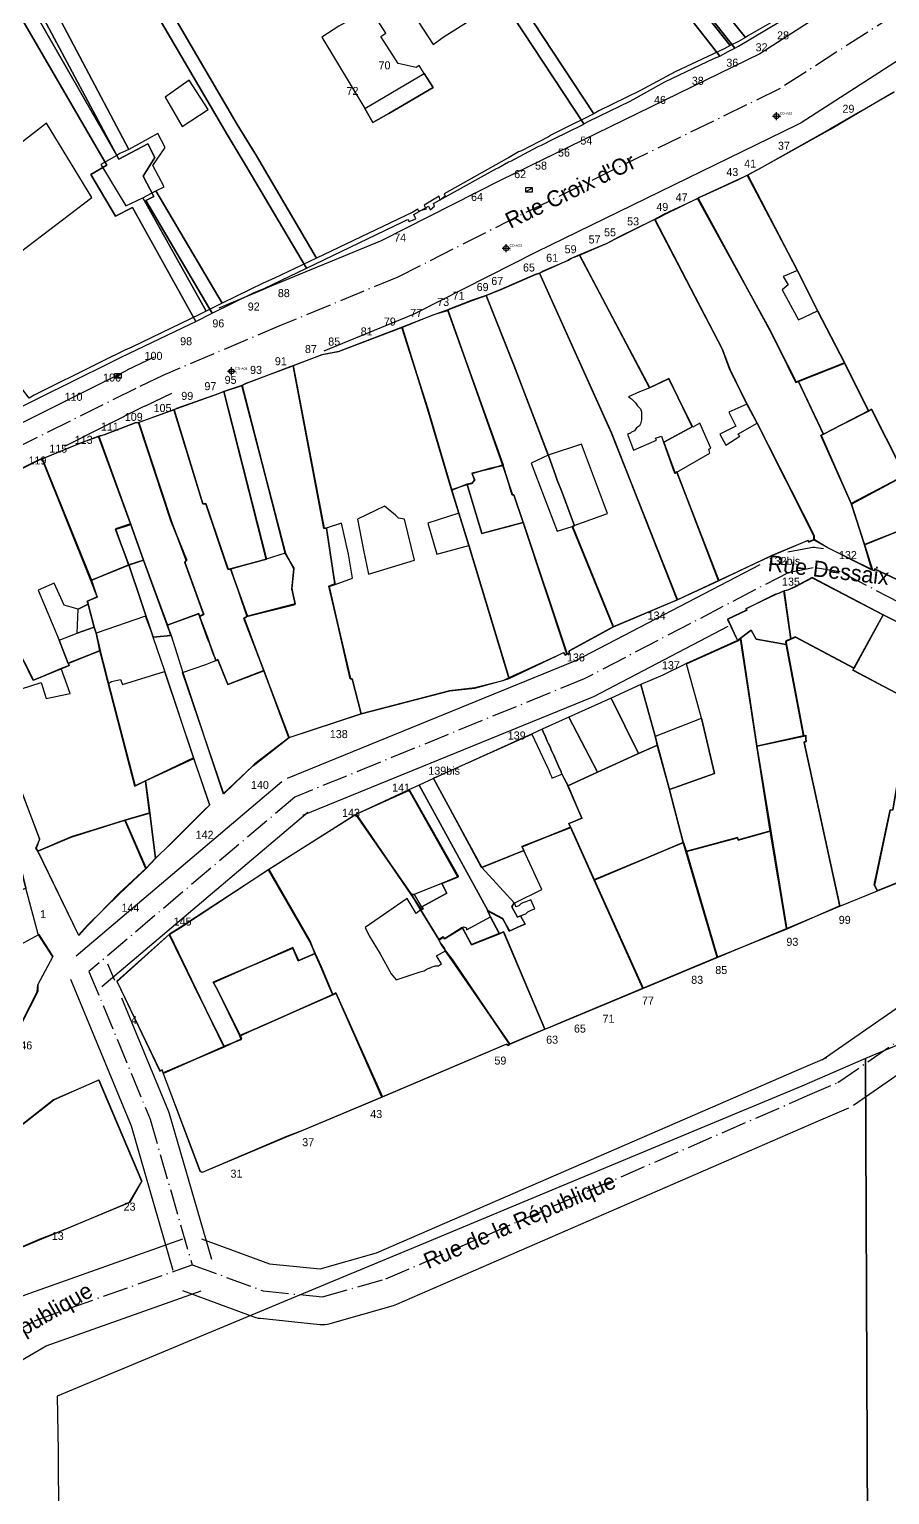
# Model space of a CAD drawing. Header units: metres. Extents: x 1927837 to 1928448, y 4266568 to 4267119.
# Drawn here: x 1928120.4 to 1928206.1, y 4266736.4 to 4266882.5 of the extents above; entities that cross this region are included whole.
import ezdxf
from ezdxf.enums import TextEntityAlignment as Align

# ---------------------------------------------------------------- set-up
doc = ezdxf.new("R2010")
doc.units = ezdxf.units.M
doc.linetypes.add('DASHDOT', pattern=[3.556, 2.54, -0.508, 0, -0.508])
for name, color, linetype in [('ASS_AVALOIR', 5, 'CONTINUOUS'), ('BAT_BATI', 8, 'CONTINUOUS'), ('CAD_LIMITE', 94, 'CONTINUOUS'), ('ECL_CANDELABRE', 2, 'CONTINUOUS'), ('TXT_ADRESSE', 8, 'CONTINUOUS'), ('TXT_VOIE', 7, 'CONTINUOUS'), ('VOI_AXE', 1, 'DASHDOT'), ('VOI_BORDURE', 7, 'CONTINUOUS')]:
    doc.layers.add(name, color=color, linetype=linetype)

# ---------------------------------------------------------------- blocks, each defined once
blk = doc.blocks.new('CANDELABRE')
for p, q in [((-0.4, 0), (0.4, 0)), ((0, -0.4), (0, 0.4))]:
    blk.add_line(p, q)
blk.add_circle((0, 0), 0.25)
for tag, p, height in [('NUMERO', (0.35, 0.15), 0.25), ('HAUTEUR', (0.35, -0.25), 0.2)]:
    blk.add_attdef(tag, p, '', height=height)
blk = doc.blocks.new('AVALOIR')
blk.add_line((-0.35, -0.2), (0.35, 0.2))
blk.add_lwpolyline([(-0.35, -0.2), (0.35, -0.2), (0.35, 0.2), (-0.35, 0.2)], close=True)

msp = doc.modelspace()

# ---------------------------------------------------------------- linework, layer by layer
at = {"layer": 'BAT_BATI'}
for points in [[(1928158.44, 4266901.75), (1928176.63, 4266874.11), (1928176.43, 4266874.02), (1928173.62, 4266872.62), (1928172.42, 4266872.02), (1928172.12, 4266871.82), (1928169.42, 4266870.42), (1928169.12, 4266870.32), (1928168.12, 4266869.72), (1928167.92, 4266869.62), (1928161.71, 4266866.12), (1928161.81, 4266865.92), (1928161.31, 4266865.52), (1928161.21, 4266865.92), (1928159.71, 4266865.02), (1928159.91, 4266864.62), (1928159.21, 4266864.42), (1928159.11, 4266864.62), (1928158.61, 4266864.32), (1928148.99, 4266859.73), (1928143, 4266869.94), (1928141.1, 4266873.05), (1928134.31, 4266884.66)], [(1928183.95, 4266888.82), (1928190.25, 4266880.91), (1928189.65, 4266880.61), (1928184.74, 4266878.31), (1928181.23, 4266876.41), (1928177.13, 4266874.41), (1928176.63, 4266874.11), (1928158.44, 4266901.75)], [(1928196.25, 4266884.3), (1928192.05, 4266881.91), (1928191.75, 4266881.71), (1928185.25, 4266889.82)], [(1928207.22, 4266838.96), (1928204.32, 4266844.67), (1928204.02, 4266844.47), (1928201.62, 4266849.27), (1928198.93, 4266854.48), (1928196.93, 4266858.48), (1928191.93, 4266868), (1928193.44, 4266868.79), (1928200.25, 4266872.59), (1928203.25, 4266874.39), (1928206.55, 4266876.29)]]:
    msp.add_lwpolyline(points, dxfattribs=at)
for points in [[(1928161.72, 4266881.84), (1928164.73, 4266883.73), (1928166.13, 4266884.63), (1928168.43, 4266886.13), (1928164.74, 4266891.54), (1928161.23, 4266888.94), (1928161.73, 4266888.24), (1928157.63, 4266885.64), (1928160.62, 4266881.03)], [(1928108.26, 4266862.07), (1928103.67, 4266867.88), (1928096.57, 4266874.89), (1928097.27, 4266875.39), (1928104.88, 4266880.39), (1928106.68, 4266881.59), (1928117.9, 4266889.18), (1928120.8, 4266884.37), (1928129.09, 4266869.96), (1928127.49, 4266869.06), (1928129.98, 4266864.95), (1928131.69, 4266865.75), (1928137.98, 4266854.44), (1928137.38, 4266854.14), (1928130.57, 4266850.84), (1928129.87, 4266850.54), (1928127.67, 4266849.44), (1928127.47, 4266849.34), (1928127.27, 4266849.24), (1928120.86, 4266846.05), (1928120.36, 4266845.75), (1928110.16, 4266859.17)], [(1928185.25, 4266889.82), (1928191.75, 4266881.71), (1928191.05, 4266881.31), (1928190.25, 4266880.91), (1928183.95, 4266888.82)], [(1928133.19, 4266872.15), (1928130.29, 4266870.56), (1928122.6, 4266885.07), (1928122.9, 4266885.17), (1928126.4, 4266886.67), (1928128.1, 4266887.37), (1928129.2, 4266887.47), (1928132.71, 4266887.77), (1928134.31, 4266884.66), (1928141.1, 4266873.05), (1928143, 4266869.94), (1928148.99, 4266859.73), (1928144.79, 4266857.73), (1928143.69, 4266857.23), (1928139.58, 4266855.24), (1928132.99, 4266866.45), (1928133.79, 4266866.85), (1928132.69, 4266868.95), (1928133.89, 4266870.75)], [(1928129.39, 4266870.16), (1928129.09, 4266869.96), (1928120.8, 4266884.37), (1928121.4, 4266884.57), (1928122.6, 4266885.07), (1928130.29, 4266870.56)], [(1928159.72, 4266878.13), (1928159.22, 4266878.93), (1928158.92, 4266878.73), (1928157.12, 4266879.14), (1928155.42, 4266881.84), (1928155.92, 4266882.14), (1928154.32, 4266884.64), (1928152.12, 4266883.34), (1928151.22, 4266882.84), (1928149.52, 4266881.75), (1928153.81, 4266874.64), (1928154.61, 4266873.24), (1928156.21, 4266874.13), (1928160.62, 4266876.73)], [(1928135.6, 4266872.85), (1928138.2, 4266874.55), (1928136.3, 4266877.46), (1928133.9, 4266875.76)], [(1928159.72, 4266878.13), (1928160.62, 4266876.73), (1928156.21, 4266874.13), (1928154.61, 4266873.24), (1928153.81, 4266874.64)], [(1928117.07, 4266858.76), (1928119.47, 4266860.36), (1928121.57, 4266861.96), (1928126.58, 4266865.76), (1928122.09, 4266873.17), (1928116.48, 4266868.87), (1928114.37, 4266867.17), (1928111.97, 4266865.27)], [(1928194.22, 4266852.48), (1928187.03, 4266865.7), (1928187.13, 4266865.8), (1928187.43, 4266865.9), (1928190.93, 4266867.5), (1928191.93, 4266868), (1928196.93, 4266858.48), (1928195.53, 4266857.88), (1928196.03, 4266857.08), (1928195.43, 4266856.58), (1928197.03, 4266853.58), (1928198.93, 4266854.48), (1928201.62, 4266849.27), (1928197.02, 4266847.47), (1928196.82, 4266847.38)], [(1928131.69, 4266865.75), (1928132.99, 4266866.45), (1928139.58, 4266855.24), (1928137.98, 4266854.44)], [(1928198.61, 4266832.06), (1928192.91, 4266843.28), (1928191.91, 4266845.18), (1928190.22, 4266848.58), (1928189.42, 4266850.68), (1928182.72, 4266863.6), (1928183.62, 4266864.1), (1928187.03, 4266865.7), (1928194.22, 4266852.48), (1928196.82, 4266847.38), (1928197.02, 4266847.47), (1928199.52, 4266842.17), (1928199.32, 4266842.07), (1928202.31, 4266835.26), (1928203.61, 4266831.16), (1928204.41, 4266828.65), (1928199.91, 4266830.86), (1928198.61, 4266831.66)], [(1928184.9, 4266838.38), (1928188.21, 4266840.28), (1928188.11, 4266840.68), (1928188.31, 4266840.78), (1928187.21, 4266843.28), (1928186.51, 4266842.88), (1928184.11, 4266847.69), (1928182.21, 4266846.79), (1928175.21, 4266860.01), (1928177.92, 4266861.2), (1928179.12, 4266861.8), (1928182.52, 4266863.5), (1928182.72, 4266863.6), (1928189.42, 4266850.68), (1928190.22, 4266848.58), (1928191.91, 4266845.18), (1928190.11, 4266844.38), (1928190.81, 4266842.98), (1928189.21, 4266842.18), (1928189.81, 4266841.08), (1928191.21, 4266841.98), (1928191.01, 4266842.18), (1928192.91, 4266843.28), (1928198.61, 4266832.06), (1928198.61, 4266831.66), (1928198.11, 4266831.46), (1928198.01, 4266831.56), (1928194.4, 4266830.06), (1928191.9, 4266828.87), (1928189.09, 4266827.57)], [(1928178.4, 4266842.29), (1928171.21, 4266858.21), (1928171.51, 4266858.41), (1928174.11, 4266859.51), (1928174.41, 4266859.71), (1928175.21, 4266860.01), (1928182.21, 4266846.79), (1928181.21, 4266846.39), (1928180.11, 4266845.89), (1928180.4, 4266845.69), (1928180.6, 4266845.49), (1928180.81, 4266845.29), (1928181.01, 4266844.99), (1928181.3, 4266844.69), (1928181.4, 4266844.39), (1928181.4, 4266844.09), (1928181.4, 4266843.59), (1928181.3, 4266843.19), (1928181.2, 4266842.99), (1928180.9, 4266842.79), (1928180.7, 4266842.49), (1928180.4, 4266842.39), (1928180.3, 4266842.29), (1928180, 4266842.19), (1928180.6, 4266840.59), (1928182.9, 4266841.58), (1928182.8, 4266841.78), (1928183.4, 4266841.98), (1928183.6, 4266841.38), (1928184.7, 4266838.28), (1928184.9, 4266838.38), (1928189.09, 4266827.57), (1928184.99, 4266825.67)], [(1928174.49, 4266832.98), (1928174.69, 4266833.08), (1928177.99, 4266834.28), (1928175.4, 4266841.19), (1928172.09, 4266840.09), (1928168.7, 4266849), (1928165.9, 4266856.01), (1928167.4, 4266856.61), (1928170.81, 4266858.11), (1928171.21, 4266858.21), (1928178.4, 4266842.29), (1928184.99, 4266825.67), (1928178.58, 4266822.97)], [(1928169.59, 4266833.39), (1928168.69, 4266836.09), (1928168.49, 4266836.09), (1928167.59, 4266839.1), (1928162.1, 4266854.51), (1928162.2, 4266854.61), (1928164.5, 4266855.51), (1928165.9, 4266856.01), (1928168.7, 4266849), (1928172.09, 4266840.09), (1928170.39, 4266839.29), (1928172.99, 4266832.49), (1928174.49, 4266832.98), (1928178.58, 4266822.97), (1928174.18, 4266820.58), (1928174.18, 4266820.28), (1928173.98, 4266820.28)], [(1928166.29, 4266838.7), (1928164.49, 4266838.3), (1928164.79, 4266837.6), (1928164.49, 4266837.3), (1928163.98, 4266837.2), (1928162.48, 4266836.6), (1928160.09, 4266844.71), (1928157.49, 4266852.82), (1928160.7, 4266854.11), (1928162.1, 4266854.51), (1928167.59, 4266839.1)], [(1928152.17, 4266830.2), (1928151.47, 4266833.31), (1928149.97, 4266832.81), (1928149.77, 4266832.81), (1928146.68, 4266849.02), (1928149.59, 4266850.12), (1928151.19, 4266850.42), (1928157.49, 4266852.82), (1928160.09, 4266844.71), (1928162.48, 4266836.6), (1928163.18, 4266834.3), (1928160.08, 4266833.3), (1928160.98, 4266830.2), (1928164.18, 4266831.09), (1928168.17, 4266817.88), (1928167.57, 4266817.58), (1928164.77, 4266816.88), (1928162.26, 4266816.58), (1928153.45, 4266814.29), (1928152.56, 4266817.79), (1928152.36, 4266817.79), (1928150.26, 4266827), (1928150.87, 4266827.2), (1928152.57, 4266827.8)], [(1928143.75, 4266818.6), (1928141.75, 4266823.81), (1928142.05, 4266824.01), (1928146.86, 4266825.2), (1928146.56, 4266826.81), (1928146.76, 4266828.81), (1928145.86, 4266830.31), (1928141.58, 4266847.03), (1928141.88, 4266847.23), (1928146.48, 4266848.92), (1928146.68, 4266849.02), (1928149.77, 4266832.81), (1928149.97, 4266832.81), (1928150.57, 4266828.8), (1928150.87, 4266827.2), (1928150.26, 4266827), (1928152.36, 4266817.79), (1928152.56, 4266817.79), (1928153.45, 4266814.29), (1928146.25, 4266811.9)], [(1928139.77, 4266846.43), (1928141.58, 4266847.03), (1928145.86, 4266830.31), (1928143.96, 4266829.71)], [(1928134.77, 4266844.63), (1928135.07, 4266844.73), (1928139.27, 4266846.23), (1928139.77, 4266846.43), (1928143.96, 4266829.71), (1928140.46, 4266828.71), (1928140.16, 4266828.71), (1928137.96, 4266835.22), (1928137.66, 4266835.22)], [(1928139.15, 4266819.71), (1928138.95, 4266819.61), (1928138.85, 4266819.91), (1928138.75, 4266820.21), (1928138.65, 4266820.51), (1928138.35, 4266821.31), (1928138.25, 4266821.61), (1928138.15, 4266821.91), (1928137.35, 4266824.01), (1928137.75, 4266824.21), (1928135.86, 4266829.42), (1928136.06, 4266829.62), (1928134.46, 4266833.52), (1928131.26, 4266843.33), (1928134.77, 4266844.63), (1928137.66, 4266835.22), (1928137.96, 4266835.22), (1928140.16, 4266828.71), (1928140.46, 4266828.71), (1928142.05, 4266824.01), (1928141.75, 4266823.81), (1928143.75, 4266818.6), (1928140.15, 4266817.2)], [(1928199.32, 4266842.07), (1928199.52, 4266842.17), (1928204.02, 4266844.47), (1928204.32, 4266844.67), (1928207.22, 4266838.96), (1928207.62, 4266838.06), (1928202.31, 4266835.26)], [(1928131.75, 4266829.62), (1928130.45, 4266833.23), (1928127.26, 4266841.94), (1928127.86, 4266842.14), (1928130.96, 4266843.33), (1928131.26, 4266843.33), (1928134.46, 4266833.52), (1928136.06, 4266829.62), (1928135.86, 4266829.42), (1928137.75, 4266824.21), (1928137.35, 4266824.01), (1928137.25, 4266824.31), (1928134.15, 4266823.12)], [(1928121.65, 4266839.74), (1928121.95, 4266839.84), (1928125.56, 4266841.34), (1928127.26, 4266841.94), (1928130.45, 4266833.23), (1928128.95, 4266832.73), (1928130.25, 4266829.12), (1928126.55, 4266827.63)], [(1928123.54, 4266818.82), (1928120.73, 4266817.62), (1928119.83, 4266819.53), (1928117.84, 4266823.43), (1928112.64, 4266835.54), (1928112.84, 4266835.65), (1928116.75, 4266837.34), (1928118.75, 4266838.34), (1928121.35, 4266839.64), (1928121.65, 4266839.74), (1928126.55, 4266827.63), (1928127.14, 4266825.92), (1928126.14, 4266825.52), (1928126.24, 4266825.22), (1928125.24, 4266824.73), (1928123.84, 4266825.13), (1928122.84, 4266827.33), (1928121.24, 4266826.63), (1928123.34, 4266821.62), (1928124.24, 4266819.32), (1928124.34, 4266819.12)], [(1928202.31, 4266835.26), (1928207.62, 4266838.06), (1928207.92, 4266838.16), (1928208.22, 4266837.56), (1928213.43, 4266840.05), (1928215.22, 4266836.15), (1928209.12, 4266833.35), (1928203.61, 4266831.16)], [(1928164.18, 4266831.09), (1928163.18, 4266834.3), (1928162.48, 4266836.6), (1928163.98, 4266837.2), (1928165.48, 4266832.29), (1928168.28, 4266832.99), (1928169.59, 4266833.39), (1928173.98, 4266820.28), (1928173.78, 4266820.18), (1928173.58, 4266820.38), (1928172.98, 4266820.08), (1928168.17, 4266817.88)], [(1928203.61, 4266831.16), (1928209.12, 4266833.35), (1928215.22, 4266836.15), (1928216.62, 4266836.75), (1928222.22, 4266824.83), (1928222.32, 4266824.53), (1928220.72, 4266823.93), (1928220.21, 4266821.23), (1928217.51, 4266822.54), (1928214.31, 4266824.04), (1928211.41, 4266825.54), (1928204.61, 4266828.75), (1928204.61, 4266828.55), (1928204.41, 4266828.65)], [(1928158.77, 4266829.6), (1928157.78, 4266833.7), (1928157.18, 4266833.8), (1928156.88, 4266834.1), (1928155.78, 4266835), (1928153.07, 4266833.71), (1928153.67, 4266830.6), (1928154.17, 4266828.2)], [(1928126.84, 4266822.92), (1928126.24, 4266825.22), (1928126.14, 4266825.52), (1928127.14, 4266825.92), (1928126.55, 4266827.63), (1928130.25, 4266829.12), (1928131.75, 4266829.62), (1928134.15, 4266823.12), (1928134.45, 4266822.11), (1928132.75, 4266821.92), (1928131.95, 4266824.02), (1928127.04, 4266822.32)], [(1928196.7, 4266821.96), (1928196.29, 4266821.76), (1928195.6, 4266826.56), (1928196, 4266826.66), (1928196.7, 4266826.96), (1928198.4, 4266827.86), (1928205.5, 4266824.15), (1928202.6, 4266818.85)], [(1928191.29, 4266821.76), (1928190.99, 4266821.56), (1928189.99, 4266823.76), (1928191.89, 4266824.66), (1928191.79, 4266824.76), (1928194.8, 4266826.26), (1928195.2, 4266826.36), (1928195.6, 4266826.56), (1928196.29, 4266821.76), (1928195.79, 4266821.56), (1928197.59, 4266812.05), (1928192.88, 4266811.05)], [(1928125.14, 4266822.32), (1928125.24, 4266824.73), (1928126.24, 4266825.22), (1928126.84, 4266822.92)], [(1928213.01, 4266820.44), (1928211.6, 4266812.63), (1928208.8, 4266813.14), (1928209.8, 4266814.74), (1928202.5, 4266818.65), (1928202.6, 4266818.85), (1928205.5, 4266824.15)], [(1928124.24, 4266819.32), (1928123.34, 4266821.62), (1928125.14, 4266822.32), (1928126.84, 4266822.92), (1928127.04, 4266822.32), (1928127.44, 4266820.62)], [(1928121.02, 4266800.91), (1928121.42, 4266801.81), (1928117.62, 4266811.72), (1928115.73, 4266815.73), (1928116.33, 4266816.13), (1928116.53, 4266815.73), (1928117.53, 4266816.13), (1928121.53, 4266817.42), (1928122.03, 4266815.82), (1928124.43, 4266816.32), (1928123.54, 4266818.82), (1928124.34, 4266819.12), (1928124.24, 4266819.32), (1928127.44, 4266820.62), (1928127.74, 4266819.42), (1928128.24, 4266817.32), (1928130.93, 4266807.11), (1928131.93, 4266807.61), (1928132.33, 4266804.4), (1928129.93, 4266803.7), (1928124.52, 4266802.01), (1928121.22, 4266800.61)], [(1928185.57, 4266801.45), (1928184.17, 4266806.76), (1928188.68, 4266808.35), (1928187.38, 4266813.86), (1928185.88, 4266819.26), (1928190.99, 4266821.56), (1928191.29, 4266821.76), (1928192.88, 4266811.05), (1928194.28, 4266802.64), (1928191.07, 4266801.74), (1928190.97, 4266801.94), (1928185.87, 4266800.55)], [(1928135.64, 4266818.41), (1928137.95, 4266819.21), (1928138.95, 4266819.61), (1928139.15, 4266819.71), (1928140.15, 4266817.2), (1928143.75, 4266818.6), (1928146.25, 4266811.9), (1928142.84, 4266809.3), (1928142.64, 4266809.1), (1928139.74, 4266806.3)], [(1928128.24, 4266817.32), (1928128.54, 4266817.52), (1928129.44, 4266817.72), (1928129.64, 4266817.21), (1928133.84, 4266818.51), (1928136.74, 4266809.9), (1928131.93, 4266807.61), (1928130.93, 4266807.11)], [(1928184.17, 4266806.76), (1928182.97, 4266811.16), (1928182.78, 4266812.06), (1928187.38, 4266813.86), (1928188.68, 4266808.35)], [(1928209.08, 4266798.33), (1928204.88, 4266796.63), (1928204.58, 4266797.23), (1928206.19, 4266804.73), (1928206.49, 4266804.73), (1928207.8, 4266812.34), (1928208.3, 4266813.24), (1928208.8, 4266813.14), (1928211.6, 4266812.63)], [(1928170.47, 4266812.27), (1928172.06, 4266808.87), (1928172.16, 4266808.67), (1928172.26, 4266808.37), (1928172.36, 4266808.17), (1928172.46, 4266807.97), (1928172.46, 4266807.87), (1928173.46, 4266808.27), (1928174.06, 4266807.17), (1928175.46, 4266803.86), (1928174.46, 4266803.46), (1928174.16, 4266803.36), (1928174.36, 4266802.96), (1928169.45, 4266801.06), (1928169.65, 4266800.66), (1928165.45, 4266798.97), (1928160.65, 4266807.88)], [(1928194.28, 4266802.64), (1928192.88, 4266811.05), (1928197.59, 4266812.05), (1928197.79, 4266812.15), (1928197.79, 4266811.55), (1928197.59, 4266811.45), (1928201.17, 4266795.13), (1928195.87, 4266792.83)], [(1928131.93, 4266807.61), (1928136.74, 4266809.9), (1928138.33, 4266805.2), (1928137.83, 4266804.7), (1928134.43, 4266801.3), (1928132.93, 4266799.9), (1928132.02, 4266798.9), (1928129.93, 4266803.7), (1928132.33, 4266804.4)], [(1928152.94, 4266804.28), (1928158.25, 4266806.68), (1928163.15, 4266798.07), (1928161.44, 4266797.37), (1928158.74, 4266796.27), (1928158.44, 4266796.27)], [(1928121.22, 4266800.61), (1928124.52, 4266802.01), (1928129.93, 4266803.7), (1928132.02, 4266798.9), (1928129.32, 4266796.4), (1928126.21, 4266793.2), (1928125.31, 4266792.2)], [(1928168.23, 4266781.35), (1928168.13, 4266781.25), (1928167.93, 4266781.35), (1928155.52, 4266776.06), (1928150.93, 4266786.47), (1928150.63, 4266786.27), (1928150.23, 4266787.17), (1928149.43, 4266789.08), (1928148.83, 4266790.38), (1928148.33, 4266791.68), (1928144.23, 4266798.79), (1928152.94, 4266804.28), (1928158.44, 4266796.27), (1928159.44, 4266794.77), (1928158.94, 4266794.37), (1928158.04, 4266795.87), (1928153.83, 4266792.97), (1928154.23, 4266792.17), (1928155.33, 4266790.37), (1928156.43, 4266788.37), (1928156.93, 4266787.77), (1928157.23, 4266787.87), (1928157.53, 4266787.97), (1928157.83, 4266788.07), (1928158.13, 4266788.17), (1928158.43, 4266788.27), (1928158.73, 4266788.37), (1928159.03, 4266788.47), (1928159.33, 4266788.57), (1928159.73, 4266788.66), (1928160.04, 4266788.86), (1928160.34, 4266788.96), (1928160.54, 4266789.06), (1928160.84, 4266789.16), (1928161.14, 4266789.16), (1928161.44, 4266789.36), (1928160.94, 4266790.16), (1928161.84, 4266790.66), (1928162.54, 4266789.76)], [(1928167.65, 4266792.56), (1928167.24, 4266792.36), (1928166.35, 4266794.06), (1928166.05, 4266794.66), (1928167.55, 4266793.86), (1928168.25, 4266792.66), (1928169.35, 4266793.16), (1928169.75, 4266793.36), (1928169.35, 4266794.16), (1928169.55, 4266794.26), (1928169.85, 4266794.36), (1928170.05, 4266794.56), (1928170.25, 4266794.66), (1928170.45, 4266794.76), (1928170.75, 4266794.86), (1928170.35, 4266795.76), (1928169.85, 4266795.56), (1928169.55, 4266795.46), (1928169.35, 4266795.36), (1928169.15, 4266795.16), (1928168.85, 4266795.06), (1928168.75, 4266795.46), (1928171.45, 4266796.76), (1928169.65, 4266800.66), (1928169.45, 4266801.06), (1928174.36, 4266802.96), (1928176.66, 4266797.76), (1928181.55, 4266786.94), (1928173.44, 4266783.55), (1928172.04, 4266782.95), (1928171.74, 4266782.85)], [(1928176.66, 4266797.76), (1928185.57, 4266801.45), (1928185.87, 4266800.55), (1928188.96, 4266790.04), (1928181.55, 4266786.94)], [(1928185.87, 4266800.55), (1928190.97, 4266801.94), (1928191.07, 4266801.74), (1928194.28, 4266802.64), (1928195.87, 4266792.83), (1928188.96, 4266790.04)], [(1928110.28, 4266772.5), (1928109.08, 4266775.7), (1928108.78, 4266775.6), (1928107.49, 4266779.21), (1928104.38, 4266777.71), (1928096.48, 4266784.52), (1928096.78, 4266784.72), (1928101.79, 4266790.12), (1928104.9, 4266792.02), (1928109.8, 4266794.92), (1928114.01, 4266797.21), (1928119.22, 4266800.21), (1928120.01, 4266796.91), (1928116.91, 4266795.51), (1928119.11, 4266791.1), (1928121.31, 4266792.3), (1928122.71, 4266790.1), (1928121.2, 4266787.3), (1928121.2, 4266786.6), (1928114.79, 4266774.1), (1928110.58, 4266772.6)], [(1928137.42, 4266785.88), (1928134.32, 4266792.29), (1928135.42, 4266792.99), (1928144.23, 4266798.79), (1928148.33, 4266791.68), (1928148.83, 4266790.38), (1928147.23, 4266789.68), (1928146.63, 4266790.98), (1928138.72, 4266787.48), (1928139.12, 4266786.78), (1928141.41, 4266782.18), (1928141.51, 4266781.88), (1928139.81, 4266781.08)], [(1928158.44, 4266796.27), (1928158.74, 4266796.27), (1928159.44, 4266795.07), (1928159.64, 4266794.87), (1928159.44, 4266794.77)], [(1928162.54, 4266789.76), (1928161.84, 4266790.66), (1928161.74, 4266790.96), (1928161.34, 4266791.47), (1928161.24, 4266791.67), (1928161.24, 4266791.77), (1928161.64, 4266792.06), (1928161.74, 4266791.86), (1928163.54, 4266792.96), (1928164.44, 4266791.26), (1928167.24, 4266792.36), (1928167.65, 4266792.56), (1928171.74, 4266782.85), (1928168.23, 4266781.35)], [(1928164.44, 4266791.26), (1928163.54, 4266792.96), (1928163.64, 4266793.06), (1928163.94, 4266792.96), (1928163.94, 4266792.76), (1928166.35, 4266794.06), (1928167.24, 4266792.36)], [(1928137.42, 4266785.88), (1928139.81, 4266781.08), (1928133.71, 4266778.48), (1928133.61, 4266778.78), (1928133.41, 4266778.68), (1928129.11, 4266787.59), (1928134.32, 4266792.29)], [(1928147.61, 4266772.76), (1928146.01, 4266772.16), (1928137.6, 4266768.57), (1928137.4, 4266768.67), (1928133.71, 4266778.48), (1928139.81, 4266781.08), (1928141.51, 4266781.88), (1928141.41, 4266782.18), (1928141.61, 4266782.28), (1928143.32, 4266783.08), (1928150.63, 4266786.27), (1928150.93, 4266786.47), (1928155.52, 4266776.06)], [(1928123.18, 4266762.58), (1928121.58, 4266761.98), (1928111.07, 4266757.49), (1928110.97, 4266757.59), (1928107.57, 4266763.79), (1928115.48, 4266770.09), (1928122.79, 4266775.79), (1928127.3, 4266777.79), (1928131.59, 4266767.68), (1928130.39, 4266765.57)]]:
    msp.add_lwpolyline(points, close=True, dxfattribs=at)
at = {"layer": 'CAD_LIMITE'}
for points in [[(1928166.84, 4266915.82), (1928164.39, 4266913.27), (1928164.58, 4266912.96), (1928169.22, 4266907.45), (1928173.45, 4266902.28), (1928176.97, 4266898.03), (1928178.01, 4266896.64), (1928182.64, 4266890.91), (1928184.28, 4266888.8), (1928190.69, 4266880.67), (1928191.07, 4266880.87), (1928195.25, 4266883.35), (1928196.16, 4266883.87), (1928198.89, 4266885.46), (1928202.39, 4266887.49), (1928203.05, 4266887.89), (1928205.31, 4266889.18), (1928206.16, 4266889.61)], [(1928156.25, 4266902.55), (1928157.42, 4266900.78), (1928175.66, 4266873.1), (1928176.14, 4266873.37), (1928180.25, 4266875.39), (1928183.73, 4266877.29), (1928188.68, 4266879.65), (1928189.19, 4266879.86), (1928182.98, 4266887.83), (1928181.36, 4266890.01), (1928176.68, 4266895.82), (1928174.06, 4266899.13), (1928168.02, 4266906.67), (1928169.22, 4266907.45), (1928164.58, 4266912.96), (1928161.84, 4266909.57), (1928156.25, 4266902.55)], [(1928190.69, 4266880.67), (1928184.28, 4266888.8), (1928182.64, 4266890.91), (1928178.01, 4266896.64), (1928176.97, 4266898.03), (1928173.45, 4266902.28), (1928169.22, 4266907.45), (1928168.02, 4266906.67), (1928174.06, 4266899.13), (1928176.68, 4266895.82), (1928181.36, 4266890.01), (1928182.98, 4266887.83), (1928189.19, 4266879.86), (1928190.04, 4266880.32), (1928190.69, 4266880.67)], [(1928133.3, 4266883.61), (1928140.1, 4266872.04), (1928141.97, 4266868.91), (1928147.99, 4266858.74), (1928157.6, 4266863.34), (1928158.07, 4266863.58), (1928158.23, 4266863.37), (1928158.9, 4266863.65), (1928158.69, 4266864.08), (1928160.16, 4266864.92), (1928160.31, 4266864.54), (1928160.77, 4266864.9), (1928160.66, 4266865.16), (1928166.93, 4266868.66), (1928167.1, 4266868.72), (1928168.13, 4266869.32), (1928168.38, 4266869.4), (1928171.09, 4266870.84), (1928171.41, 4266870.98), (1928172.66, 4266871.62), (1928175.45, 4266872.99), (1928175.66, 4266873.1), (1928157.42, 4266900.78)], [(1928102.7, 4266866.87), (1928107.28, 4266861.02), (1928109.17, 4266858.18), (1928119.33, 4266844.77), (1928119.82, 4266845.04), (1928126.29, 4266848.26), (1928126.49, 4266848.36), (1928126.65, 4266848.43), (1928128.87, 4266849.52), (1928129.53, 4266849.84), (1928136.4, 4266853.13), (1928136.95, 4266853.4), (1928130.66, 4266864.78), (1928128.94, 4266863.92), (1928126.51, 4266868.08), (1928128.08, 4266868.98), (1928119.75, 4266883.34), (1928116.87, 4266888.21), (1928105.63, 4266880.61), (1928103.87, 4266879.43), (1928096.31, 4266874.37), (1928095.56, 4266873.89), (1928102.7, 4266866.87)], [(1928128.18, 4266886.43), (1928127.14, 4266886.38), (1928125.41, 4266885.7), (1928121.88, 4266884.18), (1928121.55, 4266884.08), (1928129.27, 4266869.58), (1928132.19, 4266871.13), (1928132.88, 4266869.75), (1928131.71, 4266867.91), (1928132.77, 4266865.86), (1928131.98, 4266865.46), (1928138.6, 4266854.23), (1928142.7, 4266856.26), (1928143.77, 4266856.71), (1928147.99, 4266858.74), (1928141.97, 4266868.91), (1928140.1, 4266872.04), (1928133.3, 4266883.61), (1928131.74, 4266886.79), (1928128.18, 4266886.43)], [(1928121.55, 4266884.08), (1928120.38, 4266883.58), (1928119.75, 4266883.34), (1928128.08, 4266868.98), (1928126.51, 4266868.08), (1928128.94, 4266863.92), (1928130.66, 4266864.78), (1928136.95, 4266853.4), (1928138.6, 4266854.23), (1928131.98, 4266865.46), (1928132.77, 4266865.86), (1928131.71, 4266867.91), (1928132.88, 4266869.75), (1928132.19, 4266871.13), (1928129.27, 4266869.58), (1928121.55, 4266884.08)], [(1928206.6, 4266876.28), (1928203.23, 4266874.35), (1928200.25, 4266872.61), (1928193.4, 4266868.77), (1928191.98, 4266868.01), (1928196.9, 4266858.52), (1928198.94, 4266854.49), (1928201.65, 4266849.25), (1928204.01, 4266844.51), (1928204.34, 4266844.65), (1928207.23, 4266838.92)], [(1928201.65, 4266849.25), (1928198.94, 4266854.49), (1928196.9, 4266858.52), (1928191.98, 4266868.01), (1928190.9, 4266867.5), (1928187.38, 4266865.87), (1928187.12, 4266865.74), (1928186.98, 4266865.67), (1928194.27, 4266852.49), (1928196.79, 4266847.31), (1928197.06, 4266847.42), (1928201.65, 4266849.25)], [(1928203.62, 4266831.14), (1928202.32, 4266835.21), (1928199.28, 4266842.03), (1928199.53, 4266842.16), (1928197.06, 4266847.42), (1928196.79, 4266847.31), (1928194.27, 4266852.49), (1928186.98, 4266865.67), (1928183.66, 4266864.04), (1928182.73, 4266863.56), (1928189.43, 4266850.67), (1928190.2, 4266848.59), (1928191.94, 4266845.18), (1928192.91, 4266843.27), (1928198.59, 4266832.03), (1928198.56, 4266831.65), (1928199.93, 4266830.87), (1928204.36, 4266828.65), (1928203.62, 4266831.14)], [(1928189.06, 4266827.55), (1928191.91, 4266828.9), (1928194.42, 4266830.06), (1928197.94, 4266831.56), (1928198.09, 4266831.41), (1928198.56, 4266831.65), (1928198.59, 4266832.03), (1928192.91, 4266843.27), (1928191.94, 4266845.18), (1928190.2, 4266848.59), (1928189.43, 4266850.67), (1928182.73, 4266863.56), (1928182.5, 4266863.48), (1928179.16, 4266861.84), (1928177.95, 4266861.19), (1928175.21, 4266860.04), (1928182.18, 4266846.8), (1928184.12, 4266847.71), (1928186.46, 4266842.89), (1928183.61, 4266841.37), (1928184.74, 4266838.27), (1928184.9, 4266838.41), (1928189.06, 4266827.55)], [(1928184.96, 4266825.65), (1928189.06, 4266827.55), (1928184.9, 4266838.41), (1928184.74, 4266838.27), (1928183.61, 4266841.37), (1928186.46, 4266842.89), (1928184.12, 4266847.71), (1928182.18, 4266846.8), (1928175.21, 4266860.04), (1928174.38, 4266859.7), (1928174.06, 4266859.48), (1928171.46, 4266858.34), (1928171.22, 4266858.21), (1928178.4, 4266842.32), (1928184.96, 4266825.65)], [(1928178.59, 4266822.96), (1928184.96, 4266825.65), (1928178.4, 4266842.32), (1928171.22, 4266858.21), (1928170.8, 4266858.08), (1928167.36, 4266856.59), (1928165.92, 4266855.99), (1928168.66, 4266849.05), (1928172.12, 4266840.05), (1928172.85, 4266837.99), (1928173, 4266837.59), (1928173.48, 4266836.36), (1928174.73, 4266833.05), (1928174.53, 4266833.01), (1928178.59, 4266822.96)], [(1928169.58, 4266833.37), (1928173.96, 4266820.24), (1928174.2, 4266820.29), (1928174.16, 4266820.54), (1928178.59, 4266822.96), (1928174.53, 4266833.01), (1928174.73, 4266833.05), (1928173.48, 4266836.36), (1928173, 4266837.59), (1928172.85, 4266837.99), (1928172.12, 4266840.05), (1928168.66, 4266849.05), (1928165.92, 4266855.99), (1928164.52, 4266855.54), (1928162.22, 4266854.63), (1928162.07, 4266854.56), (1928167.58, 4266839.05), (1928168.52, 4266836.12), (1928168.66, 4266836.12), (1928169.58, 4266833.37)], [(1928162.46, 4266836.63), (1928164, 4266837.14), (1928164.47, 4266837.26), (1928164.73, 4266837.6), (1928164.51, 4266838.25), (1928166.23, 4266838.74), (1928167.58, 4266839.05), (1928162.07, 4266854.56), (1928160.7, 4266854.06), (1928157.53, 4266852.83), (1928160.05, 4266844.7), (1928162.46, 4266836.63)], [(1928153.45, 4266814.3), (1928162.28, 4266816.59), (1928164.77, 4266816.85), (1928167.57, 4266817.6), (1928168.21, 4266817.82), (1928164.18, 4266831.12), (1928163.18, 4266834.31), (1928162.46, 4266836.63), (1928160.05, 4266844.7), (1928157.53, 4266852.83), (1928151.22, 4266850.43), (1928149.54, 4266850.08), (1928146.66, 4266849), (1928149.72, 4266832.77), (1928149.98, 4266832.81), (1928150.58, 4266828.82), (1928150.81, 4266827.25), (1928150.21, 4266827.02), (1928152.37, 4266817.82), (1928152.55, 4266817.78), (1928153.45, 4266814.3)], [(1928153.45, 4266814.3), (1928152.55, 4266817.78), (1928152.37, 4266817.82), (1928150.21, 4266827.02), (1928150.81, 4266827.25), (1928150.58, 4266828.82), (1928149.98, 4266832.81), (1928149.72, 4266832.77), (1928146.66, 4266849), (1928146.43, 4266848.92), (1928141.9, 4266847.2), (1928141.55, 4266847.03), (1928145.91, 4266830.32), (1928146.74, 4266828.76), (1928146.53, 4266826.76), (1928146.88, 4266825.25), (1928142.1, 4266824.03), (1928141.78, 4266823.84), (1928143.74, 4266818.58), (1928146.27, 4266811.92), (1928153.45, 4266814.3)], [(1928204.01, 4266844.51), (1928201.65, 4266849.25), (1928197.06, 4266847.42), (1928199.53, 4266842.16), (1928204.01, 4266844.51)], [(1928141.55, 4266847.03), (1928139.76, 4266846.42), (1928144, 4266829.71), (1928140.42, 4266828.74), (1928142.1, 4266824.03), (1928146.88, 4266825.25), (1928146.53, 4266826.76), (1928146.74, 4266828.76), (1928145.91, 4266830.32), (1928141.55, 4266847.03)], [(1928140.42, 4266828.74), (1928144, 4266829.71), (1928139.76, 4266846.42), (1928139.29, 4266846.23), (1928135.05, 4266844.74), (1928134.79, 4266844.59), (1928137.67, 4266835.22), (1928137.97, 4266835.26), (1928140.17, 4266828.71), (1928140.42, 4266828.74)], [(1928142.1, 4266824.03), (1928140.42, 4266828.74), (1928140.17, 4266828.71), (1928137.97, 4266835.26), (1928137.67, 4266835.22), (1928134.79, 4266844.59), (1928131.27, 4266843.35), (1928134.49, 4266833.56), (1928136.01, 4266829.57), (1928135.85, 4266829.39), (1928137.72, 4266824.22), (1928137.32, 4266824.04), (1928138.1, 4266821.86), (1928138.2, 4266821.63), (1928138.32, 4266821.33), (1928138.43, 4266821.04), (1928138.53, 4266820.76), (1928138.64, 4266820.48), (1928138.74, 4266820.2), (1928138.85, 4266819.92), (1928138.97, 4266819.59), (1928139.16, 4266819.67), (1928140.14, 4266817.2), (1928143.74, 4266818.58), (1928141.78, 4266823.84), (1928142.1, 4266824.03)], [(1928207.58, 4266838.02), (1928207.23, 4266838.92), (1928204.34, 4266844.65), (1928204.01, 4266844.51), (1928199.53, 4266842.16), (1928199.28, 4266842.03), (1928202.32, 4266835.21), (1928207.58, 4266838.02)], [(1928131.27, 4266843.35), (1928130.99, 4266843.3), (1928127.87, 4266842.12), (1928127.28, 4266841.98), (1928130.48, 4266833.18), (1928131.76, 4266829.62), (1928134.11, 4266823.13), (1928137.23, 4266824.27), (1928137.32, 4266824.04), (1928137.72, 4266824.22), (1928135.85, 4266829.39), (1928136.01, 4266829.57), (1928134.49, 4266833.56), (1928131.27, 4266843.35)], [(1928126.51, 4266827.58), (1928130.28, 4266829.13), (1928128.94, 4266832.67), (1928130.48, 4266833.18), (1928127.28, 4266841.98), (1928125.57, 4266841.32), (1928122, 4266839.84), (1928121.64, 4266839.68), (1928126.51, 4266827.58)], [(1928119.81, 4266819.55), (1928120.78, 4266817.64), (1928123.53, 4266818.79), (1928124.33, 4266819.11), (1928124.24, 4266819.34), (1928127.4, 4266820.58), (1928127.01, 4266822.36), (1928126.83, 4266822.89), (1928126.23, 4266825.24), (1928126.15, 4266825.53), (1928127.14, 4266825.94), (1928126.51, 4266827.58), (1928121.64, 4266839.68), (1928121.33, 4266839.59), (1928118.74, 4266838.29), (1928116.7, 4266837.34), (1928112.84, 4266835.6), (1928112.61, 4266835.49), (1928117.85, 4266823.44), (1928119.81, 4266819.55)], [(1928203.62, 4266831.14), (1928209.13, 4266833.36), (1928215.27, 4266836.17), (1928213.38, 4266840.03), (1928208.22, 4266837.55), (1928207.89, 4266838.15), (1928207.58, 4266838.02), (1928202.32, 4266835.21), (1928203.62, 4266831.14)], [(1928164, 4266837.14), (1928165.49, 4266832.28), (1928168.32, 4266833.02), (1928169.58, 4266833.37), (1928168.66, 4266836.12), (1928168.52, 4266836.12), (1928167.58, 4266839.05), (1928166.23, 4266838.74), (1928164.51, 4266838.25), (1928164.73, 4266837.6), (1928164.47, 4266837.26), (1928164, 4266837.14)], [(1928168.21, 4266817.82), (1928172.95, 4266820.06), (1928173.61, 4266820.42), (1928173.77, 4266820.13), (1928173.96, 4266820.24), (1928169.58, 4266833.37), (1928168.32, 4266833.02), (1928165.49, 4266832.28), (1928164, 4266837.14), (1928162.46, 4266836.63), (1928163.18, 4266834.31), (1928164.18, 4266831.12), (1928168.21, 4266817.82)], [(1928203.62, 4266831.14), (1928204.36, 4266828.65), (1928204.58, 4266828.57), (1928204.64, 4266828.73), (1928211.41, 4266825.54), (1928214.34, 4266824.06), (1928217.54, 4266822.56), (1928220.25, 4266821.24), (1928220.68, 4266823.94), (1928222.33, 4266824.55), (1928222.25, 4266824.82), (1928216.67, 4266836.79), (1928215.27, 4266836.17), (1928209.13, 4266833.36), (1928203.62, 4266831.14)], [(1928130.28, 4266829.13), (1928131.76, 4266829.62), (1928130.48, 4266833.18), (1928128.94, 4266832.67), (1928130.28, 4266829.13)], [(1928130.28, 4266829.13), (1928132.72, 4266821.94), (1928134.49, 4266822.09), (1928134.11, 4266823.13), (1928131.76, 4266829.62), (1928130.28, 4266829.13)], [(1928127.4, 4266820.58), (1928127.69, 4266819.45), (1928128.21, 4266817.34), (1928130.88, 4266807.07), (1928131.94, 4266807.6), (1928136.76, 4266809.85), (1928133.88, 4266818.54), (1928132.72, 4266821.94), (1928130.28, 4266829.13), (1928126.51, 4266827.58), (1928127.14, 4266825.94), (1928126.15, 4266825.53), (1928126.23, 4266825.24), (1928126.83, 4266822.89), (1928127.01, 4266822.36), (1928127.4, 4266820.58)], [(1928195.62, 4266826.55), (1928196.27, 4266821.75), (1928196.74, 4266821.95), (1928202.57, 4266818.85), (1928205.48, 4266824.16), (1928198.41, 4266827.88), (1928196.67, 4266826.96), (1928195.95, 4266826.62), (1928195.62, 4266826.55)], [(1928190.95, 4266821.61), (1928192.34, 4266822.64), (1928192.83, 4266821.74), (1928195.83, 4266821.2), (1928195.77, 4266821.51), (1928196.27, 4266821.75), (1928195.62, 4266826.55), (1928195.18, 4266826.35), (1928194.84, 4266826.23), (1928191.78, 4266824.75), (1928191.93, 4266824.63), (1928189.98, 4266823.71), (1928190.95, 4266821.61)], [(1928143.74, 4266818.58), (1928140.14, 4266817.2), (1928139.16, 4266819.67), (1928138.97, 4266819.59), (1928138.85, 4266819.92), (1928138.74, 4266820.2), (1928138.64, 4266820.48), (1928138.53, 4266820.76), (1928138.43, 4266821.04), (1928138.32, 4266821.33), (1928138.2, 4266821.63), (1928138.1, 4266821.86), (1928137.32, 4266824.04), (1928137.23, 4266824.27), (1928134.11, 4266823.13), (1928134.49, 4266822.09), (1928135.68, 4266818.41), (1928139.7, 4266806.3), (1928142.62, 4266809.07), (1928142.86, 4266809.25), (1928146.27, 4266811.92), (1928143.74, 4266818.58)], [(1928211.59, 4266812.67), (1928212.95, 4266820.38), (1928205.48, 4266824.16), (1928202.57, 4266818.85), (1928202.46, 4266818.63), (1928209.84, 4266814.76), (1928208.81, 4266813.17), (1928211.59, 4266812.67)], [(1928190.95, 4266821.61), (1928191.26, 4266821.74), (1928192.9, 4266811.07), (1928197.54, 4266812.08), (1928195.83, 4266821.2), (1928192.83, 4266821.74), (1928192.34, 4266822.64), (1928190.95, 4266821.61)], [(1928196.27, 4266821.75), (1928195.77, 4266821.51), (1928195.83, 4266821.2), (1928197.54, 4266812.08), (1928197.74, 4266812.13), (1928197.81, 4266811.52), (1928197.62, 4266811.43), (1928201.16, 4266795.1), (1928204.91, 4266796.65), (1928204.62, 4266797.2), (1928206.17, 4266804.7), (1928206.45, 4266804.71), (1928207.76, 4266812.31), (1928208.26, 4266813.26), (1928208.81, 4266813.17), (1928209.84, 4266814.76), (1928202.46, 4266818.63), (1928202.57, 4266818.85), (1928196.74, 4266821.95), (1928196.27, 4266821.75)], [(1928132.37, 4266804.42), (1928131.94, 4266807.6), (1928130.88, 4266807.07), (1928128.21, 4266817.34), (1928127.69, 4266819.45), (1928127.4, 4266820.58), (1928124.24, 4266819.34), (1928124.33, 4266819.11), (1928123.53, 4266818.79), (1928120.78, 4266817.64), (1928119.81, 4266819.55)], [(1928190.95, 4266821.61), (1928185.89, 4266819.3), (1928183.52, 4266818.14), (1928181.34, 4266817.22), (1928182.77, 4266812.07), (1928182.99, 4266811.16), (1928184.18, 4266806.72), (1928185.55, 4266801.45), (1928185.82, 4266800.58), (1928190.98, 4266801.95), (1928191.04, 4266801.71), (1928194.22, 4266802.59), (1928192.9, 4266811.07), (1928191.26, 4266821.74), (1928190.95, 4266821.61)], [(1928182.99, 4266811.16), (1928182.77, 4266812.07), (1928181.34, 4266817.22), (1928178.38, 4266815.86), (1928181.11, 4266810.34), (1928182.99, 4266811.16)], [(1928178.38, 4266815.86), (1928174.14, 4266813.95), (1928177, 4266808.48), (1928181.11, 4266810.34), (1928178.38, 4266815.86)], [(1928174.14, 4266813.95), (1928171.48, 4266812.76), (1928171.59, 4266812.5), (1928171.7, 4266812.27), (1928171.81, 4266812.04), (1928171.9, 4266811.82), (1928172, 4266811.58), (1928172.1, 4266811.35), (1928172.21, 4266811.12), (1928172.32, 4266810.9), (1928172.4, 4266810.67), (1928172.51, 4266810.44), (1928172.61, 4266810.22), (1928172.72, 4266809.99), (1928172.82, 4266809.76), (1928172.91, 4266809.53), (1928173.01, 4266809.3), (1928173.13, 4266809.07), (1928173.23, 4266808.84), (1928173.34, 4266808.61), (1928173.43, 4266808.38), (1928173.5, 4266808.25), (1928174.05, 4266807.12), (1928177, 4266808.48), (1928174.14, 4266813.95)], [(1928211.59, 4266812.67), (1928208.81, 4266813.17), (1928208.26, 4266813.26), (1928207.76, 4266812.31), (1928206.45, 4266804.71), (1928206.17, 4266804.7), (1928204.62, 4266797.2), (1928204.91, 4266796.65), (1928209.04, 4266798.32), (1928211.59, 4266812.67)], [(1928117.61, 4266811.76), (1928121.37, 4266801.78), (1928121.06, 4266800.87), (1928121.22, 4266800.61), (1928124.52, 4266801.99), (1928129.89, 4266803.7), (1928132.37, 4266804.42)], [(1928165.46, 4266798.97), (1928169.66, 4266800.65), (1928169.49, 4266801.02), (1928174.32, 4266802.99), (1928174.15, 4266803.35), (1928174.43, 4266803.47), (1928175.46, 4266803.89), (1928174.05, 4266807.12), (1928173.5, 4266808.25), (1928173.43, 4266808.38), (1928173.34, 4266808.61), (1928173.23, 4266808.84), (1928173.13, 4266809.07), (1928173.01, 4266809.3), (1928172.91, 4266809.53), (1928172.82, 4266809.76), (1928172.72, 4266809.99), (1928172.61, 4266810.22), (1928172.51, 4266810.44), (1928172.4, 4266810.67), (1928172.32, 4266810.9), (1928172.21, 4266811.12), (1928172.1, 4266811.35), (1928172, 4266811.58), (1928171.9, 4266811.82), (1928171.81, 4266812.04), (1928171.7, 4266812.27), (1928171.59, 4266812.5), (1928171.48, 4266812.76), (1928170.49, 4266812.29), (1928160.66, 4266807.85), (1928165.46, 4266798.97)], [(1928195.86, 4266792.88), (1928201.16, 4266795.1), (1928197.62, 4266811.43), (1928197.81, 4266811.52), (1928197.74, 4266812.13), (1928197.54, 4266812.08), (1928192.9, 4266811.07), (1928194.22, 4266802.59), (1928195.86, 4266792.88)], [(1928185.55, 4266801.45), (1928184.18, 4266806.72), (1928182.99, 4266811.16), (1928181.11, 4266810.34), (1928177, 4266808.48), (1928174.05, 4266807.12), (1928175.46, 4266803.89), (1928174.43, 4266803.47), (1928174.15, 4266803.35), (1928174.32, 4266802.99), (1928176.67, 4266797.72), (1928185.55, 4266801.45)], [(1928132.95, 4266799.85), (1928134.4, 4266801.3), (1928137.79, 4266804.7), (1928138.35, 4266805.21), (1928136.76, 4266809.85), (1928131.94, 4266807.6), (1928132.37, 4266804.42), (1928132.95, 4266799.85)], [(1928165.46, 4266798.97), (1928160.66, 4266807.85), (1928159.23, 4266807.17), (1928166.07, 4266794.68), (1928167.56, 4266793.89), (1928168.2, 4266792.63), (1928169.38, 4266793.15), (1928169.79, 4266793.33), (1928169.34, 4266794.14), (1928169.03, 4266794.03), (1928168.47, 4266795.05), (1928168.7, 4266795.45), (1928165.46, 4266798.97)], [(1928159.4, 4266794.73), (1928159.64, 4266794.85), (1928159.49, 4266795.04), (1928161.97, 4266796.41), (1928161.49, 4266797.37), (1928163.09, 4266798.02), (1928158.2, 4266806.72), (1928152.92, 4266804.26), (1928158.46, 4266796.26), (1928159.4, 4266794.73)], [(1928159.4, 4266794.73), (1928161.18, 4266791.78), (1928161.61, 4266792.06), (1928161.74, 4266791.86), (1928163.52, 4266792.98), (1928164.43, 4266791.3), (1928167.2, 4266792.38), (1928166.32, 4266794.07), (1928166.07, 4266794.68), (1928159.23, 4266807.17), (1928158.2, 4266806.72), (1928163.09, 4266798.02), (1928161.49, 4266797.37), (1928161.97, 4266796.41), (1928159.49, 4266795.04), (1928159.64, 4266794.85), (1928159.4, 4266794.73)], [(1928132.95, 4266799.85), (1928132.37, 4266804.42), (1928129.89, 4266803.7), (1928131.98, 4266798.84), (1928132.95, 4266799.85)], [(1928129.89, 4266803.7), (1928124.52, 4266801.99), (1928121.22, 4266800.61), (1928125.27, 4266792.23), (1928126.17, 4266793.21), (1928129.35, 4266796.35), (1928131.98, 4266798.84), (1928129.89, 4266803.7)], [(1928159.4, 4266794.73), (1928158.46, 4266796.26), (1928152.92, 4266804.26), (1928144.21, 4266798.73), (1928148.29, 4266791.67), (1928148.85, 4266790.41), (1928149.46, 4266789.1), (1928150.25, 4266787.17), (1928150.63, 4266786.31), (1928150.94, 4266786.42), (1928155.57, 4266776.09), (1928167.91, 4266781.35), (1928168.11, 4266781.21), (1928168.26, 4266781.34), (1928162.49, 4266789.74), (1928161.86, 4266790.64), (1928161.69, 4266790.92), (1928161.53, 4266791.17), (1928161.37, 4266791.42), (1928161.24, 4266791.62), (1928161.18, 4266791.78), (1928159.4, 4266794.73)], [(1928176.67, 4266797.72), (1928174.32, 4266802.99), (1928169.49, 4266801.02), (1928169.66, 4266800.65), (1928165.46, 4266798.97), (1928168.7, 4266795.45), (1928168.47, 4266795.05), (1928169.03, 4266794.03), (1928169.34, 4266794.14), (1928169.79, 4266793.33), (1928169.38, 4266793.15), (1928168.2, 4266792.63), (1928167.56, 4266793.89), (1928166.07, 4266794.68), (1928166.32, 4266794.07), (1928167.2, 4266792.38), (1928167.68, 4266792.52), (1928171.75, 4266782.85), (1928172.03, 4266782.96), (1928173.39, 4266783.52), (1928181.53, 4266786.9), (1928176.67, 4266797.72)], [(1928185.82, 4266800.58), (1928185.55, 4266801.45), (1928176.67, 4266797.72), (1928181.53, 4266786.9), (1928188.93, 4266790.01), (1928185.82, 4266800.58)], [(1928195.86, 4266792.88), (1928194.22, 4266802.59), (1928191.04, 4266801.71), (1928190.98, 4266801.95), (1928185.82, 4266800.58), (1928188.93, 4266790.01), (1928195.86, 4266792.88)], [(1928096.73, 4266784.71), (1928096.52, 4266784.5), (1928104.41, 4266777.67), (1928107.44, 4266779.18), (1928108.77, 4266775.55), (1928109.11, 4266775.74), (1928110.26, 4266772.46), (1928110.62, 4266772.6), (1928114.81, 4266774.07), (1928121.16, 4266786.57), (1928121.2, 4266787.27), (1928122.7, 4266790.07), (1928121.26, 4266792.33), (1928120.02, 4266796.91), (1928119.18, 4266800.24), (1928114.01, 4266797.25), (1928109.81, 4266794.91), (1928104.85, 4266792.03), (1928101.83, 4266790.11), (1928096.73, 4266784.71)], [(1928134.35, 4266792.31), (1928137.43, 4266785.92), (1928139.76, 4266781.11), (1928141.49, 4266781.83), (1928141.36, 4266782.19), (1928139.11, 4266786.76), (1928138.69, 4266787.53), (1928146.63, 4266790.94), (1928147.18, 4266789.67), (1928148.85, 4266790.41), (1928148.29, 4266791.67), (1928144.21, 4266798.73), (1928135.41, 4266793), (1928134.35, 4266792.31)], [(1928167.2, 4266792.38), (1928164.43, 4266791.3), (1928163.52, 4266792.98), (1928161.74, 4266791.86), (1928161.61, 4266792.06), (1928161.18, 4266791.78), (1928161.24, 4266791.62), (1928161.37, 4266791.42), (1928161.53, 4266791.17), (1928161.69, 4266790.92), (1928161.86, 4266790.64), (1928162.49, 4266789.74), (1928168.26, 4266781.34), (1928171.75, 4266782.85), (1928167.68, 4266792.52), (1928167.2, 4266792.38)], [(1928134.35, 4266792.31), (1928129.08, 4266787.63), (1928133.36, 4266778.65), (1928133.61, 4266778.76), (1928133.7, 4266778.43), (1928139.76, 4266781.11), (1928137.43, 4266785.92), (1928134.35, 4266792.31)], [(1928141.36, 4266782.19), (1928141.59, 4266782.32), (1928143.3, 4266783.06), (1928150.63, 4266786.31), (1928150.25, 4266787.17), (1928149.46, 4266789.1), (1928148.85, 4266790.41), (1928147.18, 4266789.67), (1928146.63, 4266790.94), (1928138.69, 4266787.53), (1928139.11, 4266786.76), (1928141.36, 4266782.19)], [(1928139.76, 4266781.11), (1928133.7, 4266778.43), (1928137.41, 4266768.7), (1928137.64, 4266768.6), (1928146.01, 4266772.13), (1928147.58, 4266772.76), (1928155.57, 4266776.09), (1928150.94, 4266786.42), (1928150.63, 4266786.31), (1928143.3, 4266783.06), (1928141.59, 4266782.32), (1928141.36, 4266782.19), (1928141.49, 4266781.83), (1928139.76, 4266781.11)], [(1928208.03, 4266768.2), (1928207.87, 4266771.79), (1928207.61, 4266781.55), (1928203.74, 4266779.92), (1928204.15, 4266678.74), (1928204.7, 4266678.46), (1928202.8, 4266673.73), (1928202.61, 4266672.03), (1928209.1, 4266670.44), (1928208.95, 4266671.95), (1928208.43, 4266717.94), (1928208.4, 4266722.54), (1928208.03, 4266768.2)], [(1928204.15, 4266678.74), (1928203.74, 4266779.92), (1928197.37, 4266777.18), (1928174.46, 4266767.64), (1928159.05, 4266761.2), (1928148.1, 4266756.67), (1928123.15, 4266746.26), (1928123.23, 4266740.79), (1928123.25, 4266740.08), (1928123.31, 4266729.09), (1928123.43, 4266718.22), (1928123.41, 4266716.32), (1928123.46, 4266711.89), (1928123.43, 4266701.09), (1928124.33, 4266699.78), (1928125.21, 4266699.16), (1928126.7, 4266698.53), (1928128.4, 4266697.77), (1928132.26, 4266696.14), (1928137.42, 4266694.02), (1928196.72, 4266674.02), (1928197.45, 4266676.07), (1928199.11, 4266680.53), (1928204.15, 4266678.74)], [(1928131.58, 4266767.67), (1928127.3, 4266777.76), (1928122.77, 4266775.81), (1928115.51, 4266770.1), (1928107.56, 4266763.81), (1928110.93, 4266757.56), (1928111.08, 4266757.52), (1928121.6, 4266761.94), (1928123.16, 4266762.58), (1928130.36, 4266765.6), (1928131.58, 4266767.67)]]:
    msp.add_lwpolyline(points, dxfattribs=at)
at = {"layer": 'VOI_AXE'}
for points in [[(1928213.17, 4266888.19), (1928195.15, 4266876.6), (1928169.11, 4266863.91), (1928157.1, 4266857.82), (1928145.48, 4266853.03), (1928133.67, 4266848.04)], [(1928130.97, 4266846.74), (1928105.14, 4266833.85)], [(1928133.67, 4266848.04), (1928130.97, 4266846.74)], [(1928253.34, 4266822.4), (1928232.82, 4266814.82), (1928229.91, 4266814.12), (1928226.51, 4266815.22), (1928201.21, 4266828.46), (1928198.5, 4266828.86), (1928196, 4266828.36), (1928175.67, 4266817.77), (1928146.84, 4266805.99)], [(1928146.84, 4266805.99), (1928126.31, 4266788.6)], [(1928126.31, 4266788.6), (1928132.4, 4266773.88), (1928136.59, 4266759.36)], [(1928200.96, 4266777.52), (1928208.87, 4266783.01), (1928213.78, 4266787.91)], [(1928136.59, 4266759.36), (1928143.69, 4266756.75), (1928149.6, 4266756.15), (1928155.9, 4266757.94), (1928197.95, 4266776.22), (1928200.96, 4266777.52)], [(1928104.04, 4266737.08), (1928105.95, 4266740.58), (1928107.55, 4266743.88), (1928110.56, 4266747.28), (1928115.37, 4266750.58), (1928120.87, 4266753.77), (1928136.59, 4266759.36)]]:
    msp.add_lwpolyline(points, dxfattribs=at)
at = {"layer": 'VOI_BORDURE'}
for points in [[(1928211.01, 4266891.56), (1928193.18, 4266880.09), (1928167.36, 4266867.51), (1928167.3, 4266867.48), (1928155.43, 4266861.46), (1928143.96, 4266856.73), (1928143.93, 4266856.71), (1928139.27, 4266854.75)], [(1928215.33, 4266884.83), (1928197.31, 4266873.23), (1928196.9, 4266873), (1928170.89, 4266860.33), (1928158.91, 4266854.25), (1928158.62, 4266854.12), (1928149.73, 4266850.45)], [(1928132.81, 4266849.84), (1928130.1, 4266848.54)], [(1928130.07, 4266848.53), (1928104.24, 4266835.64)], [(1928134.54, 4266846.23), (1928131.83, 4266844.93)], [(1928131.86, 4266844.95), (1928123.87, 4266840.96)], [(1928199.55, 4266830.73), (1928198.8, 4266830.84), (1928198.63, 4266830.86), (1928198.45, 4266830.86), (1928198.28, 4266830.85), (1928198.11, 4266830.82), (1928195.98, 4266830.4)], [(1928193.18, 4266829.15), (1928174.83, 4266819.59), (1928146.08, 4266807.84)], [(1928190.01, 4266822.99), (1928176.6, 4266816), (1928176.43, 4266815.92), (1928147.6, 4266804.14)], [(1928145.55, 4266807.52), (1928125.02, 4266790.12)], [(1928148.13, 4266804.46), (1928127.6, 4266787.07)], [(1928199.39, 4266779.78), (1928207.1, 4266785.13), (1928211.83, 4266789.86)], [(1928128.16, 4266789.36), (1928128.84, 4266787.72)], [(1928124.46, 4266787.83), (1928130.51, 4266773.22), (1928134.67, 4266758.81)], [(1928129.56, 4266785.96), (1928134.25, 4266774.64), (1928134.32, 4266774.43), (1928138.51, 4266759.92)], [(1928202.53, 4266775.26), (1928210.44, 4266780.75), (1928210.63, 4266780.9), (1928210.81, 4266781.07), (1928215.72, 4266785.97)], [(1928137.54, 4266761.94), (1928144.32, 4266759.46), (1928149.35, 4266758.94), (1928154.98, 4266760.54), (1928196.86, 4266778.74), (1928196.86, 4266778.74), (1928199.87, 4266780.04)], [(1928135.64, 4266756.78), (1928142.74, 4266754.17), (1928142.96, 4266754.1), (1928143.19, 4266754.05), (1928143.41, 4266754.02), (1928149.32, 4266753.41), (1928149.58, 4266753.4), (1928149.84, 4266753.41), (1928150.1, 4266753.44), (1928150.35, 4266753.5), (1928156.66, 4266755.3), (1928157, 4266755.42), (1928199.05, 4266773.7), (1928202.05, 4266774.99)], [(1928101.63, 4266738.39), (1928103.5, 4266741.84), (1928105.08, 4266745.08), (1928105.2, 4266745.3), (1928105.34, 4266745.51), (1928105.49, 4266745.7), (1928108.5, 4266749.1), (1928108.74, 4266749.34), (1928109, 4266749.55), (1928113.81, 4266752.84), (1928113.98, 4266752.96), (1928119.49, 4266756.15), (1928119.72, 4266756.27), (1928119.95, 4266756.36), (1928135.67, 4266761.95)], [(1928106.46, 4266735.76), (1928108.36, 4266739.26), (1928108.42, 4266739.38), (1928109.86, 4266742.34), (1928112.39, 4266745.2), (1928116.84, 4266748.25), (1928122.03, 4266751.27), (1928137.51, 4266756.77)]]:
    msp.add_lwpolyline(points, dxfattribs=at)

# ---------------------------------------------------------------- block references
at = {"layer": 'ASS_AVALOIR'}
for p in [(1928170.17, 4266866.54), (1928129.2, 4266847.98)]:
    msp.add_blockref('AVALOIR', p, dxfattribs=at)
at = {"layer": 'ECL_CANDELABRE'}
for p, values in [((1928194.84, 4266873.89), {'NUMERO': 'CD-A02', 'HAUTEUR': '4'}), ((1928167.89, 4266860.71), {'NUMERO': 'CD-A03', 'HAUTEUR': '4'}), ((1928140.53, 4266848.44), {'NUMERO': 'CD-A04', 'HAUTEUR': '4'})]:
    msp.add_blockref('CANDELABRE', p, dxfattribs=at).add_auto_attribs(values)

# ---------------------------------------------------------------- texts
at = {"layer": 'TXT_ADRESSE'}
for s, p in [('28', (1928194.91, 4266881.54)), ('32', (1928192.77, 4266880.35)), ('70', (1928155.18, 4266878.55)), ('36', (1928189.85, 4266878.81)), ('38', (1928186.41, 4266877.01)), ('72', (1928151.99, 4266875.99)), ('46', (1928182.64, 4266875.1)), ('29', (1928201.43, 4266874.22)), ('54', (1928175.3, 4266871.05)), ('56', (1928173.07, 4266869.85)), ('37', (1928195, 4266870.53)), ('58', (1928170.78, 4266868.55)), ('43', (1928189.85, 4266867.91)), ('41', (1928191.63, 4266868.75)), ('62', (1928168.7, 4266867.7)), ('64', (1928164.4, 4266865.43)), ('47', (1928184.8, 4266865.39)), ('49', (1928182.87, 4266864.43)), ('53', (1928179.96, 4266862.99)), ('74', (1928156.74, 4266861.37)), ('57', (1928176.12, 4266861.19)), ('55', (1928177.66, 4266861.9)), ('61', (1928171.89, 4266859.36)), ('59', (1928173.73, 4266860.21)), ('65', (1928169.58, 4266858.39)), ('69', (1928164.96, 4266856.44)), ('67', (1928166.42, 4266857.05)), ('88', (1928145.14, 4266855.84)), ('73', (1928161.03, 4266854.96)), ('71', (1928162.57, 4266855.57)), ('92', (1928142.14, 4266854.5)), ('77', (1928158.34, 4266853.87)), ('96', (1928138.61, 4266852.82)), ('81', (1928153.4, 4266852.02)), ('79', (1928155.71, 4266853)), ('98', (1928135.4, 4266851.04)), ('87', (1928147.84, 4266850.26)), ('85', (1928150.16, 4266851.01)), ('100', (1928131.85, 4266849.58)), ('91', (1928144.84, 4266849.05)), ('106', (1928127.72, 4266847.42)), ('93', (1928142.37, 4266848.18)), ('97', (1928137.82, 4266846.56)), ('95', (1928139.83, 4266847.19)), ('110', (1928123.88, 4266845.5)), ('99', (1928135.51, 4266845.59)), ('109', (1928129.88, 4266843.5)), ('105', (1928132.75, 4266844.38)), ('111', (1928127.5, 4266842.53)), ('115', (1928122.35, 4266840.33)), ('113', (1928124.89, 4266841.21)), ('119', (1928120.28, 4266839.15)), ('132bis', (1928194.07, 4266829.13)), ('132', (1928201.08, 4266829.72)), ('135', (1928195.4, 4266827.07)), ('134', (1928182.01, 4266823.69)), ('136', (1928173.96, 4266819.51)), ('137', (1928183.43, 4266818.74)), ('138', (1928150.32, 4266811.87)), ('139', (1928168.06, 4266811.73)), ('139bis', (1928160.14, 4266808.22)), ('140', (1928142.46, 4266806.8)), ('141', (1928156.53, 4266806.54)), ('143', (1928151.54, 4266804.02)), ('142', (1928136.94, 4266801.83)), ('1', (1928121.44, 4266793.92)), ('144', (1928129.55, 4266794.56)), ('99', (1928201.06, 4266793.35)), ('145', (1928134.75, 4266793.18)), ('93', (1928195.84, 4266791.16)), ('85', (1928188.75, 4266788.35)), ('83', (1928186.35, 4266787.37)), ('77', (1928181.44, 4266785.3)), ('4', (1928130.5, 4266783.36)), ('71', (1928177.51, 4266783.49)), ('65', (1928174.66, 4266782.51)), ('146', (1928118.87, 4266780.83)), ('63', (1928171.89, 4266781.4)), ('59', (1928166.73, 4266779.32)), ('43', (1928154.35, 4266773.99)), ('37', (1928147.57, 4266771.18)), ('31', (1928140.42, 4266768.04)), ('23', (1928129.76, 4266764.75)), ('13', (1928122.6, 4266761.83))]:
    msp.add_text(s, height=0.8, dxfattribs=at).set_placement(p)
at = {"layer": 'TXT_VOIE'}
for s, rotation, p in [("Rue Croix d'Or", -334.0214, (1928174.29, 4266866.44)), ('Rue Dessaix', 353.3313, (1928200.04, 4266828.63)), ('Rue de la République', 23.4902, (1928169.23, 4266763.74)), ('Rue de la République', 30.1374, (1928117.54, 4266751.84))]:
    msp.add_text(s, height=1.6, rotation=rotation, dxfattribs=at).set_placement(p, align=Align.MIDDLE_CENTER)

doc.saveas('drawing.dxf')
